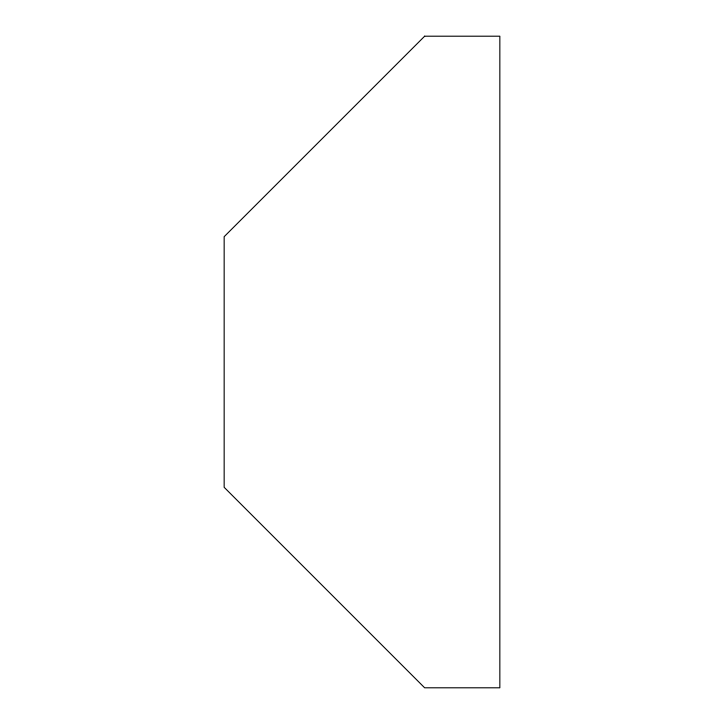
<?xml version="1.0" encoding="UTF-8"?>
<svg xmlns="http://www.w3.org/2000/svg" width="724" height="724" viewBox="0 0 724 724"><rect width="100%" height="100%" fill="white"/><g stroke="black" fill="none" stroke-linecap="round" stroke-linejoin="round"><path stroke-width="1.09" d="M424.653 36.2L224.159 236.694L224.159 487.306L424.653 687.8L499.841 687.8L499.841 36.2L424.653 36.2"/></g></svg>
